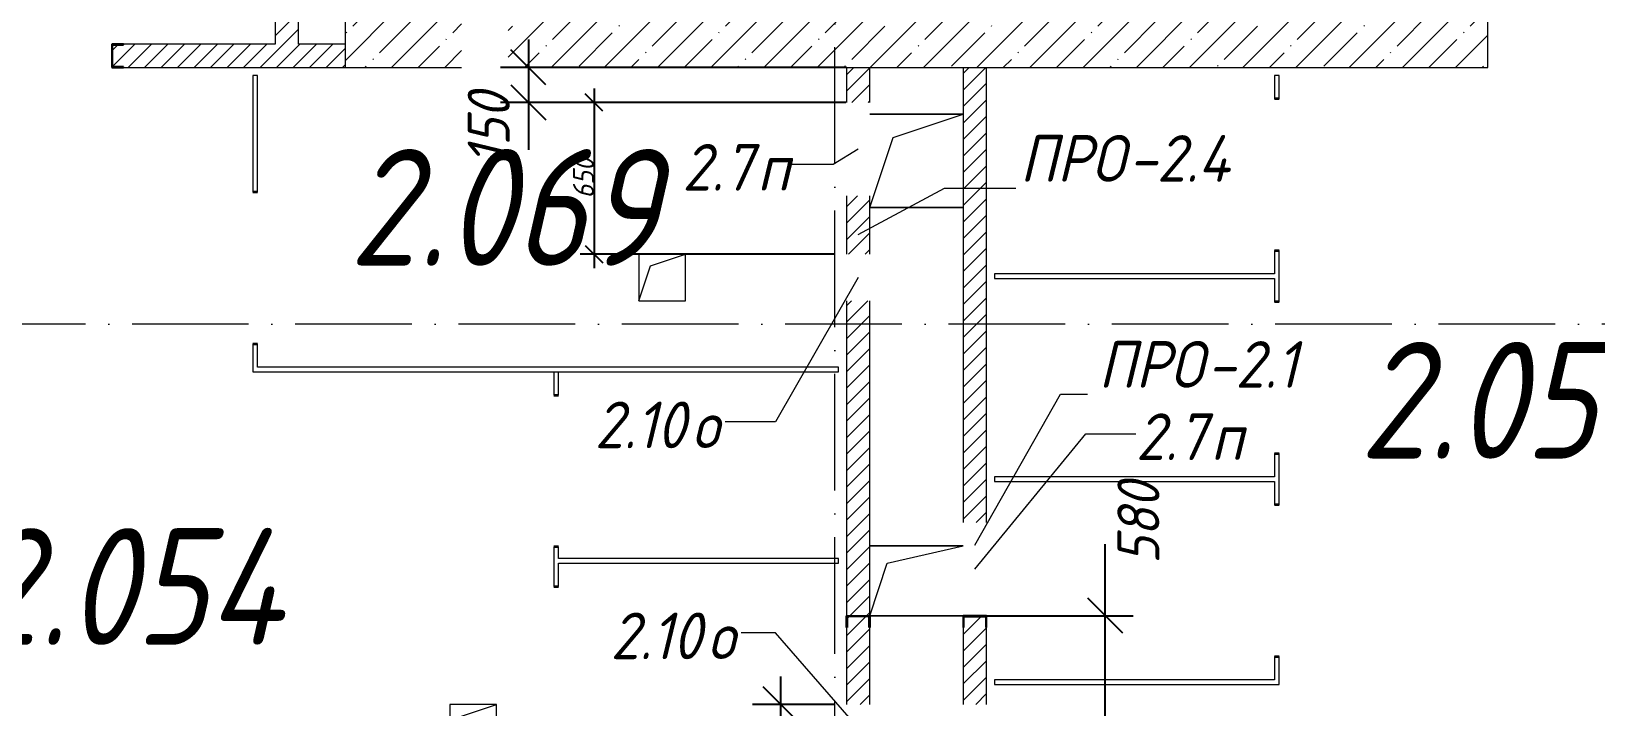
# Model space of a CAD drawing. Header units: millimetres. Extents: x -401725 to 250493, y 305116 to 802890.
# Drawn here: x -9254 to -2547, y 310734 to 313629 of the extents above; entities that cross this region are included whole.
import ezdxf

# ---------------------------------------------------------------- set-up
doc = ezdxf.new("R2010")
doc.units = ezdxf.units.MM
doc.linetypes.add('50_200_ШТРИХ_1Т_ш5_п1_п1_', pattern=[700, 500, -100, 0, -100])
for name, color, linetype, lineweight in [('A-____-____-DIMS', 7, 'Continuous', 9), ('A-DOOR-OPNG-MCUT', 7, 'Continuous', 35), ('A-FLOR-____-OTLN', 7, 'Continuous', 9), ('A-GENM-____-IDEN', 7, 'Continuous', 9), ('A-GENM-____-MCUT', 7, 'Continuous', 25), ('A-GENM-____-OTLN', 7, 'Continuous', 9), ('A-GENM-____-OTLN-1', 7, 'Continuous', 25), ('A-GLAZ-____-IDEN', 7, 'Continuous', 9), ('A-WALL-____-MCUT-1', 7, 'Continuous', 9), ('A-WALL-____-PATT-1', 7, 'Continuous', 9), ('A-WALL-FNSH-MCUT-1', 7, 'Continuous', 9), ('S-GRID-____-OTLN-1', 7, '50_200_ШТРИХ_1Т_ш5_п1_п1_', 9), ('Марки помещений', 7, 'Continuous', 9)]:
    doc.layers.add(name, color=color, linetype=linetype, lineweight=lineweight)
doc.layers.add('A-DOOR-____-OTLN-1', color=7, linetype='Continuous', lineweight=9, true_color=0xffffff)
doc.styles.add('ISOCPEUR_I_10', font='isocpeui.ttf', dxfattribs={"width": 0.9, "height": 180})
doc.styles.add('ISOCPEUR_I_3', font='isocpeui.ttf', dxfattribs={"width": 0.85, "height": 2.2})
doc.styles.add('ISOCPEUR_I_7', font='isocpeui.ttf', dxfattribs={"width": 0.9, "height": 90})
doc.styles.add('ISOCPEUR_I_9', font='isocpeui.ttf', dxfattribs={"width": 0.9, "height": 250})
doc.dimstyles.new('ISO-1_8_0_9К_СРЕДНИЙ_Кладочные_2', dxfattribs={"dimscale": 304.8, "dimtxt": 89.638306, "dimasz": 0.246063, "dimexe": 0.19685, "dimexo": 0, "dimgap": 0, "dimtad": 1, "dimdec": 3, "dimrnd": 0.001, "dimdsep": 46, "dimtxsty": 'ISOCPEUR_I_7', "dimblk1": 'OBLIQUE', "dimblk2": 'OBLIQUE', "dimsah": 1, "dimcen": 0.09, "dimdle": 0.19685, "dimazin": 0, "dimtfac": 1, "dimtdec": 4, "dimtix": 1, "dimtmove": 1, "dimatfit": 3, "dimfxl": 1, "dimtvp": 1, "dimtolj": 1, "dimtzin": 0, "dimarcsym": 2})
doc.dimstyles.new('ISO-1_8_0_9К_СРЕДНИЙ_Кладочные_3', dxfattribs={"dimscale": 304.8, "dimtxt": 179.276612, "dimasz": 0.492126, "dimexe": 0.393701, "dimexo": 0, "dimgap": 0, "dimtad": 1, "dimdec": 3, "dimrnd": 0.001, "dimdsep": 46, "dimtxsty": 'ISOCPEUR_I_10', "dimblk1": 'OBLIQUE', "dimblk2": 'OBLIQUE', "dimsah": 1, "dimcen": 0.09, "dimdle": 0.393701, "dimazin": 0, "dimtfac": 1, "dimtdec": 4, "dimtix": 1, "dimtmove": 0, "dimatfit": 3, "dimfxl": 1, "dimtvp": 1, "dimtolj": 1, "dimtzin": 0, "dimarcsym": 2})
doc.dimstyles.new('ISO-1_8_0_9К_СРЕДНИЙ_Кладочные_4', dxfattribs={"dimscale": 304.8, "dimtxt": 179.276612, "dimasz": 0.492126, "dimexe": 0.393701, "dimexo": 0, "dimgap": 0, "dimtad": 1, "dimdec": 3, "dimrnd": 0.001, "dimdsep": 46, "dimtxsty": 'ISOCPEUR_I_10', "dimblk1": 'OBLIQUE', "dimblk2": 'OBLIQUE', "dimsah": 1, "dimcen": 0.09, "dimdle": 0.393701, "dimazin": 0, "dimtfac": 1, "dimtdec": 4, "dimtix": 1, "dimtmove": 1, "dimatfit": 3, "dimfxl": 1, "dimtvp": 1, "dimtolj": 1, "dimtzin": 0, "dimarcsym": 2})
pattern_1 = [(45, (-15659.08, 310542.9), (-35.35534, 35.35534), [])]

# ---------------------------------------------------------------- blocks, each defined once
blk = doc.blocks.new('DOR_ДУ_распашная__1Ст_Прямоугольная_ШЕР - Вн_650х2100h_Кабинки С_у-17949503-АР1_План отверстий 2 этажа в осях 1-64_А-ГГ')
at = {"layer": 'A-DOOR-OPNG-MCUT'}
for p, q in [((-325, 10), (-325, -10)), ((325, -10), (325, 10))]:
    blk.add_line(p, q, dxfattribs=at)
blk = doc.blocks.new('DOR_ДУ_распашная__1Ст_Прямоугольная_ШЕР - Вн_650х2100h_Кабинки С_у-19996353-АР1_План отверстий 2 этажа в осях 1-64_А-ГГ')
at = {"layer": 'A-DOOR-OPNG-MCUT'}
for p, q in [((-325, 10), (-325, -10)), ((325, -10), (325, 10))]:
    blk.add_line(p, q, dxfattribs=at)
blk = doc.blocks.new('DOR_ДУ_распашная__1Ст_Прямоугольная_ШЕР - Вн_650х2100h_Кабинки С_у-17949507-АР1_План отверстий 2 этажа в осях 1-64_А-ГГ')
at = {"layer": 'A-DOOR-OPNG-MCUT'}
for p, q in [((-325, -10), (-325, 10)), ((325, 10), (325, -10))]:
    blk.add_line(p, q, dxfattribs=at)
blk = doc.blocks.new('154_Фахверк_СКБ_Швеллер - Тип_100_3960-28331862-АР1_План отверстий 2 этажа в осях 1-64_А-ГГ')
at = {"layer": 'A-GENM-____-MCUT'}
for p, q in [((175, 50), (125, 50)), ((125, 50), (125, -50)), ((128, 47), (175, 47)), ((128, -47), (128, 47)), ((175, 47), (175, 50)), ((125, -50), (175, -50)), ((175, -47), (128, -47)), ((175, -50), (175, -47))]:
    blk.add_line(p, q, dxfattribs=at)
blk = doc.blocks.new('154_Фахверк_СКБ_Швеллер - Тип_100_3960-28333271-АР1_План отверстий 2 этажа в осях 1-64_А-ГГ')
at = {"layer": 'A-GENM-____-MCUT'}
for p, q in [((125, 50), (175, 50)), ((125, -50), (125, 50)), ((128, 47), (128, -47)), ((175, 47), (128, 47)), ((175, 50), (175, 47)), ((175, -50), (125, -50)), ((128, -47), (175, -47)), ((175, -47), (175, -50))]:
    blk.add_line(p, q, dxfattribs=at)
blk = doc.blocks.new('AR_Отверстие прямоугольное _в плите_ - AR_Отверстие прямоугольное _в плите_-30459207-АР1_План отверстий 2 этажа в осях 1-64_А-ГГ')
at = {"layer": 'A-GENM-____-OTLN'}
for p, q in [((100, 100), (-100, 100)), ((-100, 100), (-100, -100)), ((-50, 50), (100, 100)), ((100, -100), (100, 100)), ((-100, -100), (-50, 50)), ((-100, -100), (100, -100))]:
    blk.add_line(p, q, dxfattribs=at)
blk = doc.blocks.new('AR_Отверстие прямоугольное _в плите_ - AR_Отверстие прямоугольное _в плите_-30459211-АР1_План отверстий 2 этажа в осях 1-64_А-ГГ')
at = {"layer": 'A-GENM-____-OTLN'}
for p, q in [((200, 200), (-200, 200)), ((-100, 100), (200, 200)), ((-200, -200), (-100, 100)), ((-200, -200), (200, -200))]:
    blk.add_line(p, q, dxfattribs=at)
blk = doc.blocks.new('AR_Отверстие прямоугольное _в плите_ - AR_Отверстие прямоугольное _в плите_-30459214-АР1_План отверстий 2 этажа в осях 1-64_А-ГГ')
at = {"layer": 'A-GENM-____-OTLN'}
for p, q in [((200, 150), (-200, 150)), ((-125, 75), (200, 150)), ((-200, -150), (-125, 75)), ((-200, -150), (200, -150))]:
    blk.add_line(p, q, dxfattribs=at)
blk = doc.blocks.new('_Oblique')
at = {"color": 0, "linetype": 'ByBlock', "lineweight": -2}
blk.add_line((-0.5, -0.5), (0.5, 0.5), dxfattribs=at)
blk = doc.blocks.new('*D9348')
at = {"layer": 'A-____-____-DIMS', "color": 0, "lineweight": -2, "transparency": 16777216}
for p, q in [((-7122.8, 313593.9), (-7122.8, 313323.9)), ((-5759.1, 313473.9), (-7242.8, 313473.9)), ((-5762.1, 313323.9), (-7242.8, 313323.9)), ((-7122.8, 313323.9), (-7122.8, 313121))]:
    blk.add_line(p, q, dxfattribs=at)
at = {"layer": 'Defpoints', "color": 0, "transparency": 16777216}
for p in [(-5759.1, 313473.9), (-7122.8, 313323.9), (-5762.1, 313323.9)]:
    blk.add_point(p, dxfattribs=at)
at = {"layer": 'A-____-____-DIMS', "color": 0, "lineweight": -2, "transparency": 16777216, "xscale": 150, "yscale": 150, "zscale": 150}
for p, rotation in [((-7122.8, 313473.9), 90), ((-7122.8, 313323.9), 270)]:
    blk.add_blockref('_Oblique', p, dxfattribs=dict(at, rotation=rotation))
at = {"layer": 'A-____-____-DIMS', "color": 0, "transparency": 16777216, "insert": (-7383.1, 313056.9), "char_height": 180, "width": 368.207, "attachment_point": 1, "rotation": 90, "line_spacing_factor": 1.149209, "style": 'ISOCPEUR_I_10'}
blk.add_mtext('\\A1;150', dxfattribs=at)
blk = doc.blocks.new('*D9349')
at = {"layer": 'A-____-____-DIMS', "color": 0, "lineweight": -2, "transparency": 16777216}
for p, q in [((-6841.6, 313383.9), (-6841.6, 312613.9)), ((-5762.1, 313323.9), (-6901.6, 313323.9)), ((-5809.1, 312673.9), (-6901.6, 312673.9))]:
    blk.add_line(p, q, dxfattribs=at)
at = {"layer": 'Defpoints', "color": 0, "transparency": 16777216}
for p in [(-5762.1, 313323.9), (-6841.6, 312673.9), (-5809.1, 312673.9)]:
    blk.add_point(p, dxfattribs=at)
at = {"layer": 'A-____-____-DIMS', "color": 0, "lineweight": -2, "transparency": 16777216, "xscale": 75, "yscale": 75, "zscale": 75}
for p, rotation in [((-6841.6, 313323.9), 90), ((-6841.6, 312673.9), 270)]:
    blk.add_blockref('_Oblique', p, dxfattribs=dict(at, rotation=rotation))
at = {"layer": 'A-____-____-DIMS', "color": 0, "transparency": 16777216, "insert": (-6886.6, 312998.9), "char_height": 90, "width": 409.578, "attachment_point": 5, "rotation": 90, "style": 'ISOCPEUR_I_7'}
blk.add_mtext('\\A1;650', dxfattribs=at)
blk = doc.blocks.new('*D9351')
at = {"layer": 'A-____-____-DIMS', "color": 0, "lineweight": -2, "transparency": 16777216}
for p, q in [((-6041.5, 310863.9), (-6041.5, 310494.6)), ((-5809.1, 310743.9), (-6161.5, 310743.9)), ((-6041.5, 309403.9), (-6041.5, 310096.6)), ((-5762.1, 309523.9), (-6161.5, 309523.9))]:
    blk.add_line(p, q, dxfattribs=at)
at = {"layer": 'Defpoints', "color": 0, "transparency": 16777216}
for p in [(-5809.1, 310743.9), (-6041.5, 309523.9), (-5762.1, 309523.9)]:
    blk.add_point(p, dxfattribs=at)
at = {"layer": 'A-____-____-DIMS', "color": 0, "lineweight": -2, "transparency": 16777216, "xscale": 150, "yscale": 150, "zscale": 150}
for p, rotation in [((-6041.5, 310743.9), 90), ((-6041.5, 309523.9), 270)]:
    blk.add_blockref('_Oblique', p, dxfattribs=dict(at, rotation=rotation))
at = {"layer": 'A-____-____-DIMS', "color": 0, "transparency": 16777216, "insert": (-6276.6, 310043.3), "char_height": 180, "width": 504.733, "attachment_point": 1, "rotation": 90, "line_spacing_factor": 1.149209, "style": 'ISOCPEUR_I_10'}
blk.add_mtext('\\A1;1220', dxfattribs=at)
blk = doc.blocks.new('*D9353')
at = {"layer": 'A-____-____-DIMS', "color": 0, "lineweight": -2, "transparency": 16777216}
for p, q in [((-4649.7, 311123.9), (-4649.7, 311430.3)), ((-4649.7, 310543.9), (-4649.7, 311243.9)), ((-5233.5, 311123.9), (-4529.7, 311123.9)), ((-5213.9, 310543.9), (-4529.7, 310543.9))]:
    blk.add_line(p, q, dxfattribs=at)
at = {"layer": 'Defpoints', "color": 0, "transparency": 16777216}
for p in [(-5233.5, 311123.9), (-5213.9, 310543.9), (-4649.7, 310543.9)]:
    blk.add_point(p, dxfattribs=at)
at = {"layer": 'A-____-____-DIMS', "color": 0, "lineweight": -2, "transparency": 16777216, "xscale": 150, "yscale": 150, "zscale": 150}
for p, rotation in [((-4649.7, 311123.9), 90), ((-4649.7, 310543.9), 270)]:
    blk.add_blockref('_Oblique', p, dxfattribs=dict(at, rotation=rotation))
at = {"layer": 'A-____-____-DIMS', "color": 0, "transparency": 16777216, "insert": (-4597.6, 311345.5), "char_height": 180, "width": 409.578, "attachment_point": 1, "rotation": 90, "line_spacing_factor": 1.149209, "style": 'ISOCPEUR_I_10'}
blk.add_mtext('\\A1;580', dxfattribs=at)

msp = doc.modelspace()

# ---------------------------------------------------------------- hatches: boundary and pattern name
at = {"layer": 'A-WALL-____-PATT-1'}
h = msp.add_hatch(dxfattribs=at)
h.set_pattern_fill('FP_5', color=256, style=0, pattern_type=2)
h.set_pattern_definition(pattern_1)
h.paths.add_polyline_path([(-8109.0813, 313573.9433), (-8109.0813, 313723.9433), (-8209.0813, 313723.9433), (-8209.0813, 313573.9433)], flags=0)
h.paths.add_polyline_path([(-8209.0813, 313923.9433), (-8109.0813, 313923.9433), (-8109.0813, 316023.9433), (-8209.0813, 316023.9433), (-8209.0813, 314718.7858)], flags=0)
h.paths.add_polyline_path([(-8209.0813, 316323.9433), (-8109.0813, 316323.9433), (-8109.0813, 316423.9433), (-8209.0813, 316423.9433)], flags=0)
h = msp.add_hatch(dxfattribs=at)
h.set_pattern_fill('FP_25', color=256, style=0, pattern_type=2)
h.set_pattern_definition([(45, (-15659.08, 310542.9), (-114.0493, 114.0493), []), (45, (-15545.03, 310542.9), (-114.0493, 114.0493), [201.612, -40.322, 3.353, -36.97])])
h.paths.add_polyline_path([(-3009.0813, 313473.9433), (-3009.0813, 313723.9433), (-7209.0813, 313723.9433), (-7209.0813, 313473.9433), (-3300.5209, 313473.9433)], flags=0)
h.paths.add_polyline_path([(-7409.0813, 313473.9433), (-7409.0813, 313723.9433), (-7909.0813, 313723.9433), (-7909.0813, 313473.9433)], flags=0)
h = msp.add_hatch(dxfattribs=at)
h.set_pattern_fill('FP_5', color=256, style=0, pattern_type=2)
h.set_pattern_definition(pattern_1)
h.paths.add_polyline_path([(-7909.0813, 313473.9433), (-7909.0813, 313573.9433), (-8859.0813, 313573.9433), (-8859.0813, 313570.9433), (-8906.0813, 313570.9433), (-8906.0813, 313476.9433), (-8859.0813, 313476.9433), (-8859.0813, 313473.9433), (-8602.9137, 313473.9433)], flags=0)
h = msp.add_hatch(dxfattribs=at)
h.set_pattern_fill('FP_5', color=256, style=0, pattern_type=2)
h.set_pattern_definition(pattern_1)
h.paths.add_polyline_path([(-5659.0813, 308873.9433), (-5659.0813, 309123.9433), (-5759.0813, 309123.9433), (-5759.0813, 308873.9433)], flags=0)
h.paths.add_polyline_path([(-5759.0813, 309523.9433), (-5659.0813, 309523.9433), (-5659.0813, 310543.9433), (-5759.0813, 310543.9433), (-5759.0813, 309558.8219)], flags=0)
h.paths.add_polyline_path([(-5759.0813, 310743.9433), (-5659.0813, 310743.9433), (-5659.0813, 311073.9433), (-5662.0813, 311073.9433), (-5662.0813, 311120.9433), (-5756.0813, 311120.9433), (-5756.0813, 311073.9433), (-5759.0813, 311073.9433)], flags=0)
h.paths.add_polyline_path([(-5662.0813, 311123.9433), (-5659.0813, 311123.9433), (-5659.0813, 312473.9433), (-5759.0813, 312473.9433), (-5759.0813, 311123.9433), (-5755.8898, 311123.9433)], flags=0)
h.paths.add_polyline_path([(-5659.0813, 312673.9433), (-5659.0813, 312923.9433), (-5759.0813, 312923.9433), (-5759.0813, 312673.9433)], flags=0)
h.paths.add_polyline_path([(-5759.0813, 313323.9433), (-5659.0813, 313323.9433), (-5659.0813, 313473.9433), (-5759.0813, 313473.9433)], flags=0)
h = msp.add_hatch(dxfattribs=at)
h.set_pattern_fill('FP_5', color=256, style=0, pattern_type=2)
h.set_pattern_definition(pattern_1)
h.paths.add_polyline_path([(-5259.0813, 309123.9433), (-5159.0813, 309123.9433), (-5159.0813, 310543.9433), (-5259.0813, 310543.9433), (-5259.0813, 309558.8219)], flags=0)
h.paths.add_polyline_path([(-5159.0813, 310743.9433), (-5159.0813, 311073.9433), (-5162.0813, 311073.9433), (-5162.0813, 311120.9433), (-5256.0813, 311120.9433), (-5256.0813, 311073.9433), (-5259.0813, 311073.9433), (-5259.0813, 310743.9433), (-5162.0813, 310743.9433)], flags=0)
h.paths.add_polyline_path([(-5159.0813, 311523.9433), (-5159.0813, 313473.9433), (-5259.0813, 313473.9433), (-5259.0813, 311523.9433)], flags=0)

# ---------------------------------------------------------------- linework, layer by layer
at = {"layer": 'A-FLOR-____-OTLN'}
for p, q in [((-5659.0813, 313273.9433), (-5259.0813, 313273.9433)), ((-5259.0813, 312873.9433), (-5659.0813, 312873.9433)), ((-5659.0813, 311423.9433), (-5259.0813, 311423.9433)), ((-5259.0813, 311123.9433), (-5659.0813, 311123.9433))]:
    msp.add_line(p, q, dxfattribs=at)
at = {"layer": 'A-GENM-____-IDEN'}
for p, q in [((-5709.0813, 312758.486), (-5339.3006, 312956.8846)), ((-5339.3006, 312956.8846), (-5033.0143, 312956.8846)), ((-5209.0813, 311426.5022), (-4841.7149, 312073.9001)), ((-4841.7149, 312073.9001), (-4725.9248, 312073.9001))]:
    msp.add_line(p, q, dxfattribs=at)
at = {"layer": 'A-GLAZ-____-IDEN'}
for p, q in [((-5709.0813, 313123.9433), (-5815.7304, 313058.4433)), ((-5815.7304, 313058.4433), (-5999.0813, 313058.4433)), ((-5709.0813, 312573.9433), (-6063.1927, 311954.3203)), ((-6063.1927, 311954.3203), (-6279.1194, 311954.3203)), ((-5209.0813, 311323.9433), (-4733.0707, 311903.7661)), ((-4733.0707, 311903.7661), (-4518.4386, 311903.7661)), ((-6063.1927, 311049.9876), (-6211.379, 311049.9876)), ((-5709.0813, 310643.9433), (-6063.1927, 311049.9876))]:
    msp.add_line(p, q, dxfattribs=at)
at = {"layer": 'A-WALL-____-MCUT-1'}
for p, q in [((-7909.0813, 313723.9433), (-7909.0813, 313473.9433)), ((-3009.0813, 313473.9433), (-3009.0813, 313723.9433)), ((-7909.0813, 313473.9433), (-7409.0813, 313473.9433)), ((-7209.0813, 313473.9433), (-3009.0813, 313473.9433))]:
    msp.add_line(p, q, dxfattribs=at)
at = {"layer": 'A-WALL-FNSH-MCUT-1'}
for p, q in [((-8209.0813, 313723.9433), (-8209.0813, 313573.9433)), ((-8109.0813, 313573.9433), (-8109.0813, 313723.9433)), ((-8209.0813, 313573.9433), (-8859.0813, 313573.9433)), ((-7909.0813, 313573.9433), (-8109.0813, 313573.9433)), ((-8859.0813, 313473.9433), (-7909.0813, 313473.9433)), ((-8284.0813, 313438.9433), (-8304.0813, 313438.9433)), ((-8304.0813, 313438.9433), (-8304.0813, 312938.9433)), ((-8284.0813, 312938.9433), (-8284.0813, 313438.9433)), ((-5759.0813, 313473.9433), (-5759.0813, 313323.9433)), ((-5659.0813, 313323.9433), (-5659.0813, 313473.9433)), ((-5259.0813, 313473.9433), (-5259.0813, 311523.9433)), ((-5159.0813, 311523.9433), (-5159.0813, 313473.9433)), ((-3904.0813, 313438.9433), (-3924.0813, 313438.9433)), ((-3924.0813, 313438.9433), (-3924.0813, 313338.9433)), ((-3904.0813, 313338.9433), (-3904.0813, 313438.9433)), ((-5759.0813, 312923.9433), (-5759.0813, 312673.9433)), ((-5659.0813, 312673.9433), (-5659.0813, 312923.9433)), ((-3924.0813, 312688.9433), (-3924.0813, 312588.9433)), ((-3904.0813, 312468.9433), (-3904.0813, 312688.9433)), ((-3924.0813, 312588.9433), (-5124.0813, 312588.9433)), ((-5124.0813, 312588.9433), (-5124.0813, 312568.9433)), ((-5124.0813, 312568.9433), (-3924.0813, 312568.9433)), ((-3924.0813, 312568.9433), (-3924.0813, 312468.9433)), ((-5759.0813, 312473.9433), (-5759.0813, 311123.9433)), ((-5659.0813, 311123.9433), (-5659.0813, 312473.9433)), ((-8304.0813, 312288.9433), (-8304.0813, 312168.9433)), ((-8284.0813, 312188.9433), (-8284.0813, 312288.9433)), ((-8304.0813, 312168.9433), (-5794.0813, 312168.9433)), ((-5794.0813, 312188.9433), (-8284.0813, 312188.9433)), ((-7014.0813, 312168.9433), (-7014.0813, 312068.9433)), ((-6994.0813, 312068.9433), (-6994.0813, 312168.9433)), ((-5794.0813, 312168.9433), (-5794.0813, 312188.9433)), ((-3924.0813, 311818.9433), (-3924.0813, 311718.9433)), ((-3904.0813, 311598.9433), (-3904.0813, 311818.9433)), ((-3924.0813, 311718.9433), (-5124.0813, 311718.9433)), ((-5124.0813, 311718.9433), (-5124.0813, 311698.9433)), ((-5124.0813, 311698.9433), (-3924.0813, 311698.9433)), ((-3924.0813, 311698.9433), (-3924.0813, 311598.9433)), ((-7014.0813, 311418.9433), (-7014.0813, 311248.9433)), ((-6994.0813, 311368.9433), (-6994.0813, 311418.9433)), ((-5794.0813, 311368.9433), (-6994.0813, 311368.9433)), ((-6994.0813, 311248.9433), (-6994.0813, 311348.9433)), ((-6994.0813, 311348.9433), (-5794.0813, 311348.9433)), ((-5794.0813, 311348.9433), (-5794.0813, 311368.9433)), ((-5759.0813, 311073.9433), (-5759.0813, 310743.9433)), ((-5659.0813, 310743.9433), (-5659.0813, 311073.9433)), ((-5259.0813, 311073.9433), (-5259.0813, 310743.9433)), ((-5159.0813, 310743.9433), (-5159.0813, 311073.9433)), ((-3924.0813, 310948.9433), (-3924.0813, 310848.9433)), ((-3904.0813, 310828.9433), (-3904.0813, 310948.9433)), ((-3924.0813, 310848.9433), (-5124.0813, 310848.9433)), ((-5124.0813, 310848.9433), (-5124.0813, 310828.9433)), ((-5124.0813, 310828.9433), (-3904.0813, 310828.9433))]:
    msp.add_line(p, q, dxfattribs=at)
at = {"layer": 'S-GRID-____-OTLN-1'}
for p, q in [((-5809.0813, 306060.2949), (-5809.0813, 360423.8609)), ((88291.5358, 312373.9433), (-20327.8515, 312373.9433))]:
    msp.add_line(p, q, dxfattribs=at)

# ---------------------------------------------------------------- block references
at = {"layer": 'A-DOOR-____-OTLN-1'}
for name, p, rotation in [('DOR_ДУ_распашная__1Ст_Прямоугольная_ШЕР - Вн_650х2100h_Кабинки С_у-17949503-АР1_План отверстий 2 этажа в осях 1-64_А-ГГ', (-3914.0813, 313013.9433), 269.9999999999989), ('DOR_ДУ_распашная__1Ст_Прямоугольная_ШЕР - Вн_650х2100h_Кабинки С_у-19996353-АР1_План отверстий 2 этажа в осях 1-64_А-ГГ', (-8294.0813, 312613.9433), 90), ('DOR_ДУ_распашная__1Ст_Прямоугольная_ШЕР - Вн_650х2100h_Кабинки С_у-17949503-АР1_План отверстий 2 этажа в осях 1-64_А-ГГ', (-3914.0813, 312143.9433), 269.9999999999989), ('DOR_ДУ_распашная__1Ст_Прямоугольная_ШЕР - Вн_650х2100h_Кабинки С_у-17949507-АР1_План отверстий 2 этажа в осях 1-64_А-ГГ', (-7004.0813, 311743.9433), 270.0000000000007), ('DOR_ДУ_распашная__1Ст_Прямоугольная_ШЕР - Вн_650х2100h_Кабинки С_у-17949503-АР1_План отверстий 2 этажа в осях 1-64_А-ГГ', (-3914.0813, 311273.9433), 269.9999999999989), ('DOR_ДУ_распашная__1Ст_Прямоугольная_ШЕР - Вн_650х2100h_Кабинки С_у-17949507-АР1_План отверстий 2 этажа в осях 1-64_А-ГГ', (-7004.0813, 310923.9433), 270.0000000000007)]:
    msp.add_blockref(name, p, dxfattribs=dict(at, rotation=rotation))
at = {"layer": 'A-GENM-____-OTLN'}
for name, p in [('AR_Отверстие прямоугольное _в плите_ - AR_Отверстие прямоугольное _в плите_-30459211-АР1_План отверстий 2 этажа в осях 1-64_А-ГГ', (-5459.0813, 313073.9433)), ('AR_Отверстие прямоугольное _в плите_ - AR_Отверстие прямоугольное _в плите_-30459207-АР1_План отверстий 2 этажа в осях 1-64_А-ГГ', (-6549.0813, 312573.9433)), ('AR_Отверстие прямоугольное _в плите_ - AR_Отверстие прямоугольное _в плите_-30459214-АР1_План отверстий 2 этажа в осях 1-64_А-ГГ', (-5459.0813, 311273.9433)), ('AR_Отверстие прямоугольное _в плите_ - AR_Отверстие прямоугольное _в плите_-30459207-АР1_План отверстий 2 этажа в осях 1-64_А-ГГ', (-7359.0813, 310643.9433))]:
    msp.add_blockref(name, p, dxfattribs=at)
at = {"layer": 'A-GENM-____-OTLN-1'}
msp.add_blockref('154_Фахверк_СКБ_Швеллер - Тип_100_3960-28331862-АР1_План отверстий 2 этажа в осях 1-64_А-ГГ', (-9034.0813, 313523.9433), dxfattribs=at)
at = {"layer": 'A-GENM-____-OTLN-1', "rotation": 269.9999999999997}
for name, p in [('154_Фахверк_СКБ_Швеллер - Тип_100_3960-28333271-АР1_План отверстий 2 этажа в осях 1-64_А-ГГ', (-5709.0813, 311248.9433)), ('154_Фахверк_СКБ_Швеллер - Тип_100_3960-28331862-АР1_План отверстий 2 этажа в осях 1-64_А-ГГ', (-5209.0813, 311248.9433))]:
    msp.add_blockref(name, p, dxfattribs=at)

# ---------------------------------------------------------------- texts
at = {"layer": 'A-GENM-____-IDEN', "char_height": 200, "attachment_point": 1, "style": 'ISOCPEUR_I_9'}
for s, insert, width in [('ПРО', (-5015.571, 313184.0007), 562.784625), ('-2.4', (-4551.2273, 313184.0007), 577.215), ('ПРО', (-4678.7815, 312301.0163), 562.784625), ('-2.1', (-4214.4377, 312301.0163), 505.063125)]:
    msp.add_mtext(s, dxfattribs=dict(at, insert=insert, width=width))
at = {"layer": 'A-GLAZ-____-IDEN', "char_height": 200, "attachment_point": 1, "style": 'ISOCPEUR_I_9'}
for s, insert, width in [('2.7', (-6463.1306, 313146.0578), 389.620125), ('\\fISOCPEUR|b0|i1|c204|p34|;\\W.9;п', (-6141.6619, 313146.0578), 158.734125), ('2.10', (-6838.571, 312041.9349), 505.063125), ('\\fISOCPEUR|b0|i1|c204|p34|;\\W.9;о', (-6421.8523, 312041.9349), 158.734125), ('2.7', (-4518.4386, 311991.3807), 389.620125), ('\\fISOCPEUR|b0|i1|c204|p34|;\\W.9;п', (-4196.9698, 311991.3807), 158.734125), ('2.10', (-6770.8306, 311137.6022), 505.063125), ('\\fISOCPEUR|b0|i1|c204|p34|;\\W.9;о', (-6354.1119, 311137.6022), 158.734125)]:
    msp.add_mtext(s, dxfattribs=dict(at, insert=insert, width=width))
at = {"layer": 'Марки помещений', "char_height": 500, "attachment_point": 1, "style": 'ISOCPEUR_I_3'}
for s, insert, width in [('2.069', (-7892.0841, 313124.3541), 785.65375), ('2.051', (-3560.3052, 312297.5092), 737.5525), ('2.054', (-9515.2421, 311499.2278), 817.72125)]:
    msp.add_mtext(s, dxfattribs=dict(at, insert=insert, width=width))

# ---------------------------------------------------------------- dimensions: what is measured, and where the dimension line sits
at = {"layer": 'A-____-____-DIMS'}
for base, p1, p2, dimstyle, override, picture, middle in [((-7122.8205, 313323.9433), (-5759.0813, 313473.9433), (-5762.1293, 313323.9433), 'ISO-1_8_0_9К_СРЕДНИЙ_Кладочные_3', {"dimpost": '<>', "dimfxl": 150.030964}, '*D9348', (-7263.0978, 313120.9933)), ((-4649.6743, 310543.9433), (-5233.4954, 311123.9433), (-5213.8923, 310543.9433), 'ISO-1_8_0_9К_СРЕДНИЙ_Кладочные_3', {"dimpost": '<>', "dimfxl": 580.331182}, '*D9353', (-4477.6107, 311430.2952)), ((-6041.4803, 309523.9433), (-5809.0813, 310743.9433), (-5762.1293, 309523.9433), 'ISO-1_8_0_9К_СРЕДНИЙ_Кладочные_4', {"dimpost": '<>', "dimfxl": 1220.903145}, '*D9351', (-6156.6424, 310295.6371))]:
    dim = msp.add_linear_dim(base=base, p1=p1, p2=p2, angle=90, dimstyle=dimstyle, override=override, dxfattribs=at)
    dim.commit()
    dim.dimension.update_dxf_attribs({"geometry": picture, "text_midpoint": middle, "dimtype": 160, "text_rotation": 90})
dim = msp.add_linear_dim(base=(-6841.6064, 312673.9433), p1=(-5762.1293, 313323.9433), p2=(-5809.0813, 312673.9433), angle=90, dimstyle='ISO-1_8_0_9К_СРЕДНИЙ_Кладочные_2', override={"dimpost": '<>', "dimfxl": 651.693556}, dxfattribs=at)
dim.commit()
dim.dimension.update_dxf_attribs({"geometry": '*D9349', "text_midpoint": (-6886.6064, 312998.9433)})

doc.saveas('drawing.dxf')
